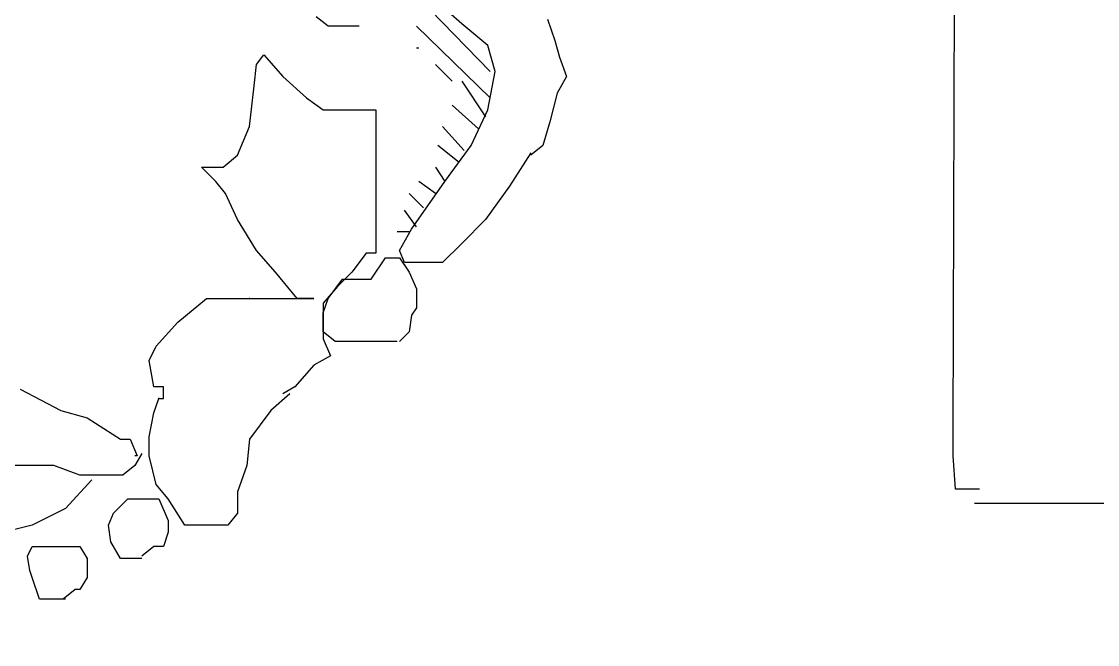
# Model space of a CAD drawing. Extents: x 731154 to 731744, y 4379381 to 4380408.
# Drawn here: x 731181.075 to 731185.585, y 4380235.47 to 4380238.08 of the extents above; entities that cross this region are included whole.
import ezdxf

# ---------------------------------------------------------------- set-up
doc = ezdxf.new("R2010")
doc.units = 0
doc.layers.get('0').update_dxf_attribs({"linetype": 'CONTINUOUS'})

msp = doc.modelspace()

# ---------------------------------------------------------------- linework, layer by layer
at = {"color": 0, "linetype": 'CONTINUOUS'}
for p, q in [((731184.98, 4380236.36), (731184.99, 4380239.22)), ((731184.98, 4380236.36), (731184.99, 4380239.22)), ((731182.68, 4380238.24), (731183.04, 4380237.87)), ((731182.68, 4380238.24), (731183.04, 4380237.87)), ((731182.92, 4380238.07), (731182.83, 4380238.15)), ((731182.92, 4380238.07), (731182.83, 4380238.15)), ((731182.36, 4380238.06), (731182.31, 4380238.1)), ((731182.36, 4380238.06), (731182.31, 4380238.1)), ((731182.4, 4380238.06), (731182.36, 4380238.06)), ((731182.4, 4380238.06), (731182.36, 4380238.06)), ((731182.49, 4380238.06), (731182.4, 4380238.06)), ((731182.49, 4380238.06), (731182.4, 4380238.06)), ((731183.04, 4380237.76), (731182.73, 4380238.06)), ((731183.04, 4380237.76), (731182.73, 4380238.06)), ((731183.03, 4380237.98), (731182.92, 4380238.07)), ((731183.03, 4380237.98), (731182.92, 4380238.07)), ((731183.28, 4380238.09), (731183.31, 4380238)), ((731183.28, 4380238.09), (731183.31, 4380238)), ((731182.73, 4380237.97), (731182.74, 4380237.97)), ((731182.73, 4380237.97), (731182.74, 4380237.97)), ((731183.06, 4380237.87), (731183.03, 4380237.98)), ((731183.06, 4380237.87), (731183.03, 4380237.98)), ((731183.31, 4380238), (731183.33, 4380237.93)), ((731183.31, 4380238), (731183.33, 4380237.93)), ((731182.06, 4380237.9), (731182.09, 4380237.94)), ((731182.06, 4380237.9), (731182.09, 4380237.94)), ((731182.09, 4380237.94), (731182.17, 4380237.85)), ((731182.09, 4380237.94), (731182.17, 4380237.85)), ((731183.33, 4380237.93), (731183.36, 4380237.85)), ((731183.33, 4380237.93), (731183.36, 4380237.85)), ((731182.05, 4380237.81), (731182.06, 4380237.9)), ((731182.05, 4380237.81), (731182.06, 4380237.9)), ((731182.81, 4380237.9), (731182.88, 4380237.83)), ((731182.81, 4380237.9), (731182.88, 4380237.83)), ((731182.17, 4380237.85), (731182.27, 4380237.76)), ((731182.17, 4380237.85), (731182.27, 4380237.76)), ((731182.92, 4380237.83), (731183.02, 4380237.68)), ((731182.92, 4380237.83), (731183.02, 4380237.68)), ((731183.03, 4380237.71), (731183.06, 4380237.87)), ((731183.03, 4380237.71), (731183.06, 4380237.87)), ((731183.36, 4380237.85), (731183.32, 4380237.78)), ((731183.36, 4380237.85), (731183.32, 4380237.78)), ((731182.03, 4380237.64), (731182.05, 4380237.81)), ((731182.03, 4380237.64), (731182.05, 4380237.81)), ((731182.27, 4380237.76), (731182.34, 4380237.71)), ((731182.27, 4380237.76), (731182.34, 4380237.71)), ((731183.32, 4380237.78), (731183.29, 4380237.66)), ((731183.32, 4380237.78), (731183.29, 4380237.66)), ((731182.34, 4380237.71), (731182.39, 4380237.71)), ((731182.34, 4380237.71), (731182.39, 4380237.71)), ((731182.39, 4380237.71), (731182.45, 4380237.71)), ((731182.39, 4380237.71), (731182.45, 4380237.71)), ((731182.45, 4380237.71), (731182.52, 4380237.71)), ((731182.45, 4380237.71), (731182.52, 4380237.71)), ((731182.52, 4380237.71), (731182.56, 4380237.71)), ((731182.52, 4380237.71), (731182.56, 4380237.71)), ((731182.56, 4380237.71), (731182.56, 4380237.59)), ((731182.56, 4380237.71), (731182.56, 4380237.59)), ((731182.99, 4380237.63), (731182.88, 4380237.73)), ((731182.99, 4380237.63), (731182.88, 4380237.73)), ((731182.96, 4380237.56), (731183.03, 4380237.71)), ((731182.96, 4380237.56), (731183.03, 4380237.71)), ((731183.29, 4380237.66), (731183.26, 4380237.56)), ((731183.29, 4380237.66), (731183.26, 4380237.56)), ((731181.98, 4380237.52), (731182.03, 4380237.64)), ((731181.98, 4380237.52), (731182.03, 4380237.64)), ((731182.84, 4380237.64), (731182.93, 4380237.54)), ((731182.84, 4380237.64), (731182.93, 4380237.54)), ((731182.56, 4380237.59), (731182.56, 4380237.5)), ((731182.56, 4380237.59), (731182.56, 4380237.5)), ((731182.91, 4380237.49), (731182.82, 4380237.56)), ((731182.91, 4380237.49), (731182.82, 4380237.56)), ((731182.85, 4380237.41), (731182.96, 4380237.56)), ((731182.85, 4380237.41), (731182.96, 4380237.56)), ((731183.26, 4380237.56), (731183.21, 4380237.52)), ((731183.26, 4380237.56), (731183.21, 4380237.52)), ((731181.92, 4380237.47), (731181.98, 4380237.52)), ((731181.92, 4380237.47), (731181.98, 4380237.52)), ((731183.21, 4380237.53), (731183.12, 4380237.39)), ((731183.21, 4380237.53), (731183.12, 4380237.39)), ((731181.89, 4380237.41), (731181.83, 4380237.47)), ((731181.83, 4380237.47), (731181.92, 4380237.47)), ((731181.89, 4380237.41), (731181.83, 4380237.47)), ((731181.83, 4380237.47), (731181.92, 4380237.47)), ((731182.56, 4380237.5), (731182.56, 4380237.4)), ((731182.56, 4380237.5), (731182.56, 4380237.4)), ((731182.81, 4380237.47), (731182.85, 4380237.41)), ((731182.81, 4380237.47), (731182.85, 4380237.41)), ((731181.93, 4380237.36), (731181.89, 4380237.41)), ((731181.93, 4380237.36), (731181.89, 4380237.41)), ((731182.56, 4380237.4), (731182.56, 4380237.3)), ((731182.56, 4380237.4), (731182.56, 4380237.3)), ((731182.71, 4380237.21), (731182.85, 4380237.41)), ((731182.71, 4380237.21), (731182.85, 4380237.41)), ((731182.81, 4380237.36), (731182.74, 4380237.41)), ((731182.81, 4380237.36), (731182.74, 4380237.41)), ((731183.12, 4380237.39), (731183.02, 4380237.25)), ((731183.12, 4380237.39), (731183.02, 4380237.25)), ((731181.98, 4380237.25), (731181.93, 4380237.36)), ((731181.98, 4380237.25), (731181.93, 4380237.36)), ((731182.7, 4380237.36), (731182.76, 4380237.3)), ((731182.7, 4380237.36), (731182.76, 4380237.3)), ((731182.56, 4380237.3), (731182.56, 4380237.18)), ((731182.56, 4380237.3), (731182.56, 4380237.18)), ((731182.73, 4380237.22), (731182.68, 4380237.29)), ((731182.73, 4380237.22), (731182.68, 4380237.29)), ((731182.06, 4380237.12), (731181.98, 4380237.25)), ((731182.06, 4380237.12), (731181.98, 4380237.25)), ((731183.02, 4380237.25), (731182.92, 4380237.15)), ((731183.02, 4380237.25), (731182.92, 4380237.15)), ((731182.65, 4380237.2), (731182.7, 4380237.2)), ((731182.65, 4380237.2), (731182.7, 4380237.2)), ((731182.66, 4380237.12), (731182.71, 4380237.21)), ((731182.66, 4380237.12), (731182.71, 4380237.21)), ((731182.56, 4380237.18), (731182.56, 4380237.11)), ((731182.56, 4380237.18), (731182.56, 4380237.11)), ((731182.14, 4380237.03), (731182.06, 4380237.12)), ((731182.14, 4380237.03), (731182.06, 4380237.12)), ((731182.52, 4380237.11), (731182.46, 4380237.03)), ((731182.52, 4380237.11), (731182.46, 4380237.03)), ((731182.56, 4380237.11), (731182.52, 4380237.11)), ((731182.56, 4380237.11), (731182.52, 4380237.11)), ((731182.68, 4380237.07), (731182.66, 4380237.12)), ((731182.68, 4380237.07), (731182.66, 4380237.12)), ((731182.92, 4380237.15), (731182.84, 4380237.07)), ((731182.92, 4380237.15), (731182.84, 4380237.07)), ((731182.54, 4380237), (731182.6, 4380237.09)), ((731182.54, 4380237), (731182.6, 4380237.09)), ((731182.6, 4380237.09), (731182.66, 4380237.09)), ((731182.6, 4380237.09), (731182.66, 4380237.09)), ((731182.66, 4380237.09), (731182.7, 4380237.03)), ((731182.66, 4380237.09), (731182.7, 4380237.03)), ((731182.7, 4380237.07), (731182.68, 4380237.07)), ((731182.7, 4380237.07), (731182.68, 4380237.07)), ((731182.76, 4380237.07), (731182.7, 4380237.07)), ((731182.76, 4380237.07), (731182.7, 4380237.07)), ((731182.84, 4380237.07), (731182.76, 4380237.07)), ((731182.84, 4380237.07), (731182.76, 4380237.07)), ((731182.23, 4380236.92), (731182.14, 4380237.03)), ((731182.23, 4380236.92), (731182.14, 4380237.03)), ((731182.46, 4380237.03), (731182.4, 4380236.97)), ((731182.46, 4380237.03), (731182.4, 4380236.97)), ((731182.7, 4380237.03), (731182.73, 4380236.96)), ((731182.7, 4380237.03), (731182.73, 4380236.96)), ((731182.36, 4380236.92), (731182.42, 4380237)), ((731182.36, 4380236.92), (731182.42, 4380237)), ((731182.42, 4380237), (731182.48, 4380237)), ((731182.42, 4380237), (731182.48, 4380237)), ((731182.48, 4380237), (731182.54, 4380237)), ((731182.48, 4380237), (731182.54, 4380237)), ((731182.4, 4380236.97), (731182.34, 4380236.9)), ((731182.4, 4380236.97), (731182.34, 4380236.9)), ((731182.73, 4380236.96), (731182.73, 4380236.88)), ((731182.73, 4380236.96), (731182.73, 4380236.88)), ((731181.73, 4380236.82), (731181.85, 4380236.92)), ((731181.73, 4380236.82), (731181.85, 4380236.92)), ((731181.85, 4380236.92), (731181.9, 4380236.92)), ((731181.85, 4380236.92), (731181.9, 4380236.92)), ((731181.9, 4380236.92), (731181.96, 4380236.92)), ((731181.9, 4380236.92), (731181.96, 4380236.92)), ((731181.96, 4380236.92), (731182.03, 4380236.92)), ((731181.96, 4380236.92), (731182.03, 4380236.92)), ((731182.03, 4380236.92), (731182.05, 4380236.92)), ((731182.03, 4380236.92), (731182.05, 4380236.92)), ((731182.05, 4380236.92), (731182.16, 4380236.92)), ((731182.05, 4380236.92), (731182.16, 4380236.92)), ((731182.16, 4380236.92), (731182.24, 4380236.92)), ((731182.16, 4380236.92), (731182.24, 4380236.92)), ((731182.3, 4380236.92), (731182.23, 4380236.92)), ((731182.3, 4380236.92), (731182.23, 4380236.92)), ((731182.24, 4380236.92), (731182.3, 4380236.92)), ((731182.24, 4380236.92), (731182.3, 4380236.92)), ((731182.34, 4380236.86), (731182.36, 4380236.92)), ((731182.34, 4380236.86), (731182.36, 4380236.92)), ((731182.34, 4380236.9), (731182.34, 4380236.85)), ((731182.34, 4380236.9), (731182.34, 4380236.85)), ((731182.34, 4380236.78), (731182.34, 4380236.86)), ((731182.34, 4380236.78), (731182.34, 4380236.86)), ((731182.34, 4380236.85), (731182.34, 4380236.75)), ((731182.34, 4380236.85), (731182.34, 4380236.75)), ((731182.71, 4380236.85), (731182.7, 4380236.78)), ((731182.71, 4380236.85), (731182.7, 4380236.78)), ((731182.73, 4380236.88), (731182.71, 4380236.85)), ((731182.73, 4380236.88), (731182.71, 4380236.85)), ((731181.64, 4380236.72), (731181.73, 4380236.82)), ((731181.64, 4380236.72), (731181.73, 4380236.82)), ((731182.39, 4380236.74), (731182.34, 4380236.78)), ((731182.39, 4380236.74), (731182.34, 4380236.78)), ((731182.34, 4380236.75), (731182.37, 4380236.68)), ((731182.34, 4380236.75), (731182.37, 4380236.68)), ((731182.7, 4380236.78), (731182.66, 4380236.74)), ((731182.7, 4380236.78), (731182.66, 4380236.74)), ((731181.61, 4380236.66), (731181.64, 4380236.72)), ((731181.61, 4380236.66), (731181.64, 4380236.72)), ((731182.42, 4380236.74), (731182.39, 4380236.74)), ((731182.42, 4380236.74), (731182.39, 4380236.74)), ((731182.48, 4380236.74), (731182.42, 4380236.74)), ((731182.48, 4380236.74), (731182.42, 4380236.74)), ((731182.56, 4380236.74), (731182.48, 4380236.74)), ((731182.56, 4380236.74), (731182.48, 4380236.74)), ((731182.65, 4380236.74), (731182.56, 4380236.74)), ((731182.65, 4380236.74), (731182.56, 4380236.74)), ((731181.63, 4380236.55), (731181.61, 4380236.66)), ((731181.63, 4380236.55), (731181.61, 4380236.66)), ((731182.37, 4380236.68), (731182.3, 4380236.64)), ((731182.37, 4380236.68), (731182.3, 4380236.64)), ((731182.3, 4380236.64), (731182.22, 4380236.55)), ((731182.3, 4380236.64), (731182.22, 4380236.55)), ((731181.07, 4380236.54), (731181.24, 4380236.45)), ((731181.07, 4380236.54), (731181.24, 4380236.45)), ((731181.67, 4380236.55), (731181.63, 4380236.55)), ((731181.67, 4380236.55), (731181.63, 4380236.55)), ((731181.67, 4380236.5), (731181.67, 4380236.55)), ((731181.67, 4380236.5), (731181.67, 4380236.55)), ((731182.22, 4380236.55), (731182.17, 4380236.52)), ((731182.22, 4380236.55), (731182.17, 4380236.52)), ((731181.63, 4380236.44), (731181.65, 4380236.5)), ((731181.63, 4380236.44), (731181.65, 4380236.5)), ((731181.65, 4380236.5), (731181.67, 4380236.5)), ((731181.65, 4380236.5), (731181.67, 4380236.5)), ((731182.2, 4380236.52), (731182.12, 4380236.45)), ((731182.2, 4380236.52), (731182.12, 4380236.45)), ((731181.24, 4380236.45), (731181.35, 4380236.42)), ((731181.24, 4380236.45), (731181.35, 4380236.42)), ((731181.61, 4380236.34), (731181.63, 4380236.44)), ((731181.61, 4380236.34), (731181.63, 4380236.44)), ((731182.12, 4380236.45), (731182.03, 4380236.33)), ((731182.12, 4380236.45), (731182.03, 4380236.33)), ((731181.35, 4380236.42), (731181.49, 4380236.33)), ((731181.35, 4380236.42), (731181.49, 4380236.33)), ((731184.98, 4380236.26), (731184.98, 4380236.36)), ((731184.98, 4380236.26), (731184.98, 4380236.36)), ((731181.49, 4380236.33), (731181.53, 4380236.33)), ((731181.49, 4380236.33), (731181.53, 4380236.33)), ((731181.53, 4380236.33), (731181.56, 4380236.26)), ((731181.53, 4380236.33), (731181.56, 4380236.26)), ((731181.61, 4380236.26), (731181.61, 4380236.34)), ((731181.61, 4380236.26), (731181.61, 4380236.34)), ((731182.03, 4380236.33), (731182.02, 4380236.22)), ((731182.03, 4380236.33), (731182.02, 4380236.22)), ((731181.58, 4380236.27), (731181.55, 4380236.22)), ((731181.58, 4380236.27), (731181.55, 4380236.22)), ((731181.56, 4380236.26), (731181.55, 4380236.26)), ((731181.56, 4380236.26), (731181.55, 4380236.26)), ((731181.64, 4380236.14), (731181.61, 4380236.26)), ((731181.64, 4380236.14), (731181.61, 4380236.26)), ((731184.99, 4380236.12), (731184.98, 4380236.26)), ((731184.99, 4380236.12), (731184.98, 4380236.26)), ((731181.1, 4380236.22), (731181.03, 4380236.22)), ((731181.1, 4380236.22), (731181.03, 4380236.22)), ((731181.21, 4380236.22), (731181.1, 4380236.22)), ((731181.21, 4380236.22), (731181.1, 4380236.22)), ((731181.32, 4380236.18), (731181.21, 4380236.22)), ((731181.32, 4380236.18), (731181.21, 4380236.22)), ((731181.55, 4380236.22), (731181.5, 4380236.18)), ((731181.55, 4380236.22), (731181.5, 4380236.18)), ((731182.02, 4380236.22), (731181.98, 4380236.11)), ((731182.02, 4380236.22), (731181.98, 4380236.11)), ((731181.42, 4380236.18), (731181.32, 4380236.18)), ((731181.42, 4380236.18), (731181.32, 4380236.18)), ((731181.5, 4380236.18), (731181.42, 4380236.18)), ((731181.5, 4380236.18), (731181.42, 4380236.18)), ((731181.37, 4380236.16), (731181.26, 4380236.04)), ((731181.37, 4380236.16), (731181.26, 4380236.04)), ((731181.69, 4380236.08), (731181.64, 4380236.14)), ((731181.69, 4380236.08), (731181.64, 4380236.14)), ((731185, 4380236.12), (731184.99, 4380236.12)), ((731185, 4380236.12), (731184.99, 4380236.12)), ((731185.04, 4380236.12), (731185, 4380236.12)), ((731185.04, 4380236.12), (731185, 4380236.12)), ((731185.09, 4380236.12), (731185.04, 4380236.12)), ((731185.09, 4380236.12), (731185.04, 4380236.12)), ((731181.46, 4380236.02), (731181.52, 4380236.08)), ((731181.46, 4380236.02), (731181.52, 4380236.08)), ((731181.52, 4380236.08), (731181.58, 4380236.08)), ((731181.52, 4380236.08), (731181.58, 4380236.08)), ((731181.58, 4380236.08), (731181.65, 4380236.08)), ((731181.58, 4380236.08), (731181.65, 4380236.08)), ((731181.65, 4380236.08), (731181.69, 4380235.99)), ((731181.65, 4380236.08), (731181.69, 4380235.99)), ((731181.76, 4380235.97), (731181.69, 4380236.08)), ((731181.76, 4380235.97), (731181.69, 4380236.08)), ((731181.98, 4380236.11), (731181.98, 4380236.02)), ((731181.98, 4380236.11), (731181.98, 4380236.02)), ((731181.26, 4380236.04), (731181.12, 4380235.97)), ((731181.26, 4380236.04), (731181.12, 4380235.97)), ((731185.26, 4380236.06), (731185.07, 4380236.06)), ((731185.26, 4380236.06), (731185.07, 4380236.06)), ((731185.57, 4380236.06), (731185.26, 4380236.06)), ((731185.57, 4380236.06), (731185.26, 4380236.06)), ((731186.18, 4380236.06), (731185.57, 4380236.06)), ((731186.18, 4380236.06), (731185.57, 4380236.06)), ((731181.44, 4380235.97), (731181.46, 4380236.02)), ((731181.44, 4380235.97), (731181.46, 4380236.02)), ((731181.69, 4380235.99), (731181.69, 4380235.94)), ((731181.69, 4380235.99), (731181.69, 4380235.94)), ((731181.98, 4380236.02), (731181.94, 4380235.97)), ((731181.98, 4380236.02), (731181.94, 4380235.97)), ((731181.12, 4380235.97), (731180.96, 4380235.93)), ((731181.12, 4380235.97), (731180.96, 4380235.93)), ((731181.45, 4380235.9), (731181.44, 4380235.97)), ((731181.45, 4380235.9), (731181.44, 4380235.97)), ((731181.69, 4380235.94), (731181.67, 4380235.88)), ((731181.69, 4380235.94), (731181.67, 4380235.88)), ((731181.83, 4380235.97), (731181.76, 4380235.97)), ((731181.83, 4380235.97), (731181.76, 4380235.97)), ((731181.89, 4380235.97), (731181.83, 4380235.97)), ((731181.89, 4380235.97), (731181.83, 4380235.97)), ((731181.94, 4380235.97), (731181.89, 4380235.97)), ((731181.94, 4380235.97), (731181.89, 4380235.97)), ((731181.49, 4380235.83), (731181.45, 4380235.9)), ((731181.49, 4380235.83), (731181.45, 4380235.9)), ((731181.1, 4380235.84), (731181.12, 4380235.88)), ((731181.1, 4380235.84), (731181.12, 4380235.88)), ((731181.12, 4380235.88), (731181.17, 4380235.88)), ((731181.12, 4380235.88), (731181.17, 4380235.88)), ((731181.17, 4380235.88), (731181.22, 4380235.88)), ((731181.17, 4380235.88), (731181.22, 4380235.88)), ((731181.22, 4380235.88), (731181.26, 4380235.88)), ((731181.22, 4380235.88), (731181.26, 4380235.88)), ((731181.26, 4380235.88), (731181.32, 4380235.88)), ((731181.26, 4380235.88), (731181.32, 4380235.88)), ((731181.32, 4380235.88), (731181.35, 4380235.83)), ((731181.32, 4380235.88), (731181.35, 4380235.83)), ((731181.63, 4380235.88), (731181.58, 4380235.84)), ((731181.63, 4380235.88), (731181.58, 4380235.84)), ((731181.67, 4380235.88), (731181.63, 4380235.88)), ((731181.67, 4380235.88), (731181.63, 4380235.88)), ((731181.11, 4380235.78), (731181.1, 4380235.84)), ((731181.11, 4380235.78), (731181.1, 4380235.84)), ((731181.35, 4380235.83), (731181.35, 4380235.75)), ((731181.35, 4380235.83), (731181.35, 4380235.75)), ((731181.53, 4380235.83), (731181.49, 4380235.83)), ((731181.53, 4380235.83), (731181.49, 4380235.83)), ((731181.58, 4380235.83), (731181.53, 4380235.83)), ((731181.58, 4380235.83), (731181.53, 4380235.83)), ((731181.12, 4380235.75), (731181.11, 4380235.78)), ((731181.12, 4380235.75), (731181.11, 4380235.78)), ((731181.15, 4380235.66), (731181.12, 4380235.75)), ((731181.15, 4380235.66), (731181.12, 4380235.75)), ((731181.35, 4380235.75), (731181.32, 4380235.7)), ((731181.35, 4380235.75), (731181.32, 4380235.7)), ((731181.3, 4380235.7), (731181.25, 4380235.66)), ((731181.3, 4380235.7), (731181.25, 4380235.66)), ((731181.32, 4380235.7), (731181.3, 4380235.7)), ((731181.32, 4380235.7), (731181.3, 4380235.7)), ((731181.19, 4380235.66), (731181.15, 4380235.66)), ((731181.19, 4380235.66), (731181.15, 4380235.66)), ((731181.26, 4380235.66), (731181.19, 4380235.66)), ((731181.26, 4380235.66), (731181.19, 4380235.66))]:
    msp.add_line(p, q, dxfattribs=at)
for p in [(731182.68, 4380237.06), (731182.68, 4380237.06), (731182.03, 4380236.92), (731182.03, 4380236.92), (731181.65, 4380236.5), (731181.65, 4380236.5), (731181.35, 4380235.83), (731181.35, 4380235.83)]:
    msp.add_point(p, dxfattribs=at)

# ---------------------------------------------------------------- meshes
mesh = msp.add_polyface(dxfattribs=at)
corners = [(731154.5, 4379381), (731154.5, 4379381), (731154.5, 4379571.9618), (731462.5, 4379381), (731154.5, 4379746.4935), (731744, 4379381), (731154.5, 4380407.5), (731744, 4380042.0065), (731744, 4380407.5)]
mesh.append_faces([[corners[k] for k in face] for face in [(0, 1, 3, 2), (2, 3, 5, 4), (4, 5, 7, 6), (6, 7, 8, 8)]], dxfattribs={"vtx0": -1, "vtx2": -1, "color": 0})
mesh = msp.add_polyface(dxfattribs=at)
corners = [(731164.5, 4380221), (731164.5, 4380221), (731164.5, 4380395.2713), (731445.58, 4380221), (731164.5, 4380401.5), (731445.58, 4380227.2287), (731445.58, 4380401.5)]
mesh.append_faces([[corners[k] for k in face] for face in [(0, 1, 3, 2), (2, 3, 5, 4), (4, 5, 6, 6)]], dxfattribs={"vtx0": -1, "vtx2": -1, "color": 0})

doc.saveas('drawing.dxf')
